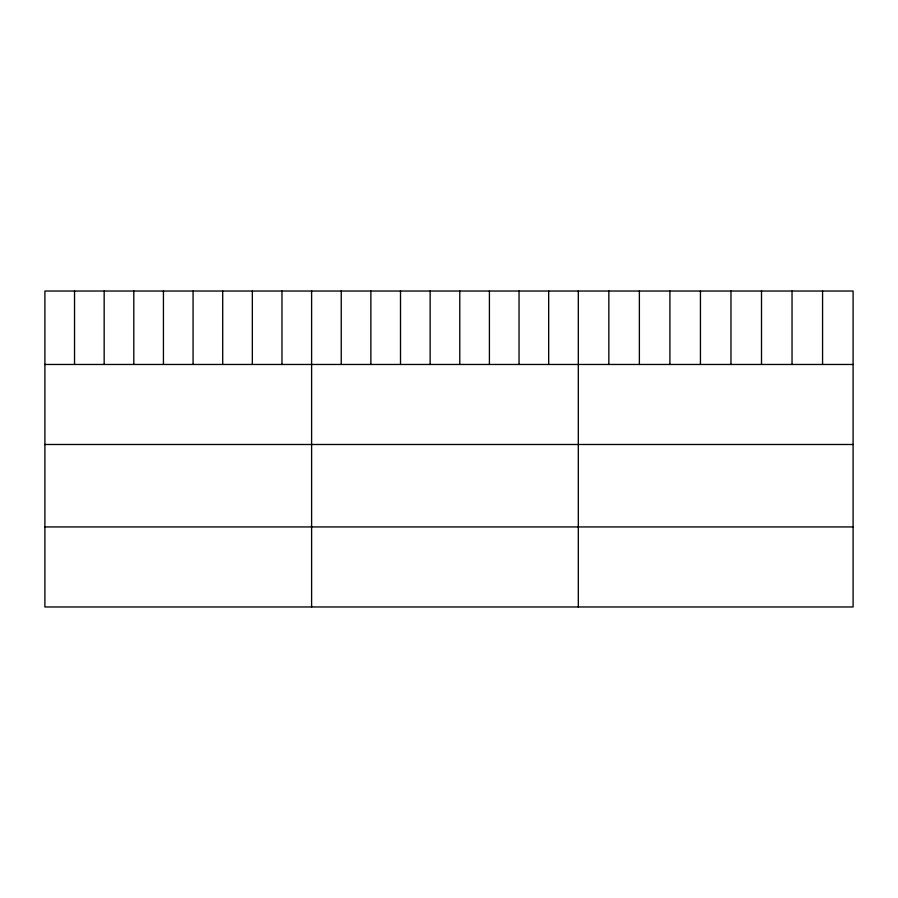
<?xml version="1.0" encoding="UTF-8"?>
<svg xmlns="http://www.w3.org/2000/svg" width="898" height="898" viewBox="0 0 898 898"><rect width="100%" height="100%" fill="white"/><g stroke="black" fill="none" stroke-linecap="round" stroke-linejoin="round"><path stroke-width="1.35" d="M853.1 364.465L853.1 606.969L44.9 606.969L44.9 291.031L853.1 291.031L853.1 364.465L44.9 364.465M44.9 444.488L853.1 444.488M44.9 526.935L853.1 526.935M822.568 291.031L822.568 364.465M792.036 291.031L792.036 364.465M761.504 291.031L761.504 364.465M730.972 291.031L730.972 364.465M700.44 291.031L700.44 364.465M669.908 291.031L669.908 364.465M639.376 291.031L639.376 364.465M608.844 291.031L608.844 364.465M578.312 291.031L578.312 606.969M548.678 291.031L548.678 364.465M519.044 291.031L519.044 364.465M489.41 291.031L489.41 364.465M459.776 291.031L459.776 364.465M430.142 291.031L430.142 364.465M400.508 291.031L400.508 364.465M370.874 291.031L370.874 364.465M341.24 291.031L341.24 364.465M311.606 291.031L311.606 606.969M281.972 291.031L281.972 364.465M252.338 291.031L252.338 364.465M222.704 291.031L222.704 364.465M193.07 291.031L193.07 364.465M163.436 291.031L163.436 364.465M133.802 291.031L133.802 364.465M104.168 291.031L104.168 364.465M74.534 291.031L74.534 364.465"/></g></svg>
